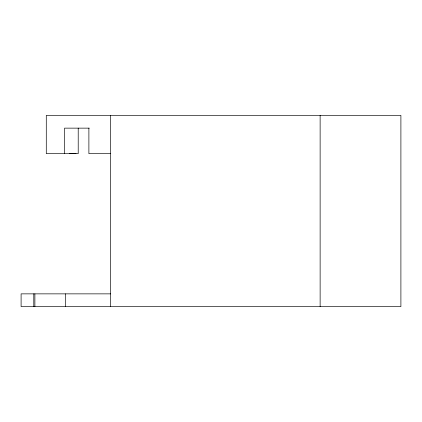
<?xml version="1.0" encoding="UTF-8"?>
<svg xmlns="http://www.w3.org/2000/svg" width="422" height="422" viewBox="0 0 422 422"><rect width="100%" height="100%" fill="white"/><g stroke="black" fill="none" stroke-linecap="round" stroke-linejoin="round"><path stroke-width="0.63" d="M69.619 153.64L76.039 153.64M89.279 128.14L64.545 128.14L64.545 153.64M71.307 153.64L74.726 153.64M110.759 153.64L88.889 153.64L88.889 128.14M110.664 293.86L21.1 293.86L21.1 306.604L400.9 306.604L400.9 115.396L46.283 115.396L46.283 153.64L78.212 153.64L78.212 128.14M320.129 115.396L320.129 306.604M110.59 115.396L110.59 306.604M65.521 293.86L65.521 306.604M34.889 293.86L34.889 306.604M33.792 293.86L33.792 306.604"/></g></svg>
